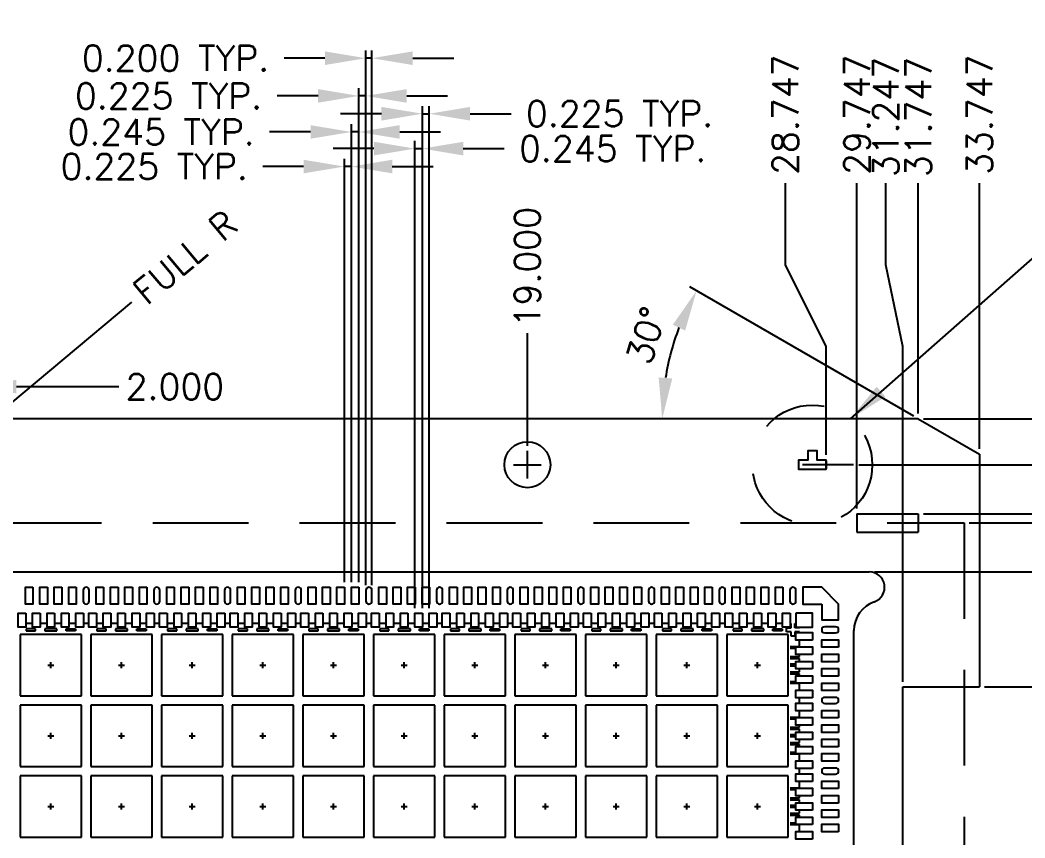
# Model space of a CAD drawing. Header units: millimetres. Extents: x 403.48 to 411.78, y 94.48 to 100.03.
# Drawn here: x 406.735 to 408.701, y 98.428 to 100.029 of the extents above; entities that cross this region are included whole.
import ezdxf

# ---------------------------------------------------------------- set-up
doc = ezdxf.new("R2010")
doc.units = ezdxf.units.MM
doc.header["$LTSCALE"] = 0.5
doc.header["$PDMODE"] = 98
for name, pattern in [('CENTER', [50.8, 31.75, -6.35, 6.35, -6.35]), ('HIDDEN', [0.375, 0.25, -0.125]), ('PHANTOM2', [31.75, 15.875, -3.175, 3.175, -3.175, 3.175, -3.175])]:
    doc.linetypes.add(name, pattern=pattern)
for name, color, linetype in [('1D', 4, 'Continuous'), ('BTM', 7, 'HIDDEN'), ('CEN', 2, 'CENTER'), ('DIM', 3, 'Continuous'), ('PKG', 1, 'PHANTOM2')]:
    doc.layers.add(name, color=color, linetype=linetype)
doc.styles.add('SIMPLEX', font='simplex.shx')
doc.dimstyles.new('Standard1', dxfattribs={"dimtxt": 0.08, "dimasz": 0.08, "dimexe": 0.015, "dimexo": 0.015, "dimgap": 0.027, "dimtad": 1, "dimdec": 3, "dimlfac": 33.333333, "dimrnd": 0.0005, "dimzin": 1, "dimtxsty": 'SIMPLEX', "dimcen": 0.1905, "dimclrd": 256, "dimclre": 256, "dimclrt": 256, "dimazin": 3, "dimtp": 0.03, "dimtm": 0.05, "dimtfac": 0.8, "dimtdec": 3, "dimtmove": 0, "dimatfit": 3, "dimfxl": 0.05, "dimtzin": 4, "dimlwd": -1, "dimlwe": -1})
doc.dimstyles.new('Standard2', dxfattribs={"dimtxt": 0.05, "dimasz": 0.08, "dimexe": 0.015, "dimexo": 0.01, "dimgap": 0.01, "dimtad": 1, "dimdec": 3, "dimlfac": 16.666667, "dimrnd": 0.0005, "dimzin": 1, "dimtxsty": 'SIMPLEX', "dimcen": 0.015, "dimclrd": 256, "dimclre": 256, "dimclrt": 256, "dimazin": 3, "dimtp": 0.03, "dimtm": 0.05, "dimtfac": 0.8, "dimtdec": 3, "dimtmove": 0, "dimatfit": 3, "dimfxl": 0.05, "dimtzin": 4, "dimlwd": -1, "dimlwe": -1})

# ---------------------------------------------------------------- blocks, each defined once
blk = doc.blocks.new('*D4')
at = {"layer": 'Defpoints', "color": 0, "ltscale": 0.1, "transparency": 16777216}
for p in [(408.612, 98.7241), (409.1126, 98.7241), (406.5872, 97.1071)]:
    blk.add_point(p, dxfattribs=at)
at = {"layer": 'DIM', "ltscale": 0.1, "transparency": 16777216}
blk.add_line((408.622, 98.7241), (409.1126, 98.7241), dxfattribs=at)
at = {"layer": 'DIM', "ltscale": 0.1, "transparency": 16777216, "insert": (409.2464, 98.7241), "char_height": 0.05, "attachment_point": 5, "style": 'SIMPLEX'}
blk.add_mtext('\\A1;26.950', dxfattribs=at)
blk = doc.blocks.new('*D19')
at = {"layer": 'Defpoints', "color": 0, "transparency": 16777216}
for p in [(408.582, 99.0451), (408.582, 95.2051), (409.9498, 95.2051)]:
    blk.add_point(p, dxfattribs=at)
at = {"layer": 'DIM', "transparency": 16777216}
for p, q in [((408.592, 99.0451), (409.9648, 99.0451)), ((409.9498, 98.9651), (409.9498, 97.6577)), ((409.9498, 95.2851), (409.9498, 96.5924)), ((408.592, 95.2051), (409.9648, 95.2051))]:
    blk.add_line(p, q, dxfattribs=at)
for points in [[(409.9365, 98.9651), (409.9631, 98.9651), (409.9498, 99.0451)], [(409.9365, 95.2851), (409.9631, 95.2851), (409.9498, 95.2051)]]:
    blk.add_solid(points, dxfattribs=at)
at = {"layer": 'DIM', "transparency": 16777216, "insert": (409.9498, 97.1251), "char_height": 0.05, "attachment_point": 5, "rotation": 90, "style": 'SIMPLEX'}
blk.add_mtext('\\A1;64.000%%P0.500(TAPE WIDTH)', dxfattribs=at)
blk = doc.blocks.new('*D20')
at = {"layer": 'Defpoints', "color": 0, "transparency": 16777216}
for p in [(408.3962, 98.9491), (408.3962, 95.2651), (409.7707, 95.2651)]:
    blk.add_point(p, dxfattribs=at)
at = {"layer": 'DIM', "transparency": 16777216}
for p, q in [((408.4062, 98.9491), (409.7857, 98.9491)), ((409.7707, 98.8691), (409.7707, 97.5254)), ((409.7707, 95.3451), (409.7707, 96.6887)), ((408.4062, 95.2651), (409.7857, 95.2651))]:
    blk.add_line(p, q, dxfattribs=at)
for points in [[(409.7574, 98.8691), (409.7841, 98.8691), (409.7707, 98.9491)], [(409.7574, 95.3451), (409.7841, 95.3451), (409.7707, 95.2651)]]:
    blk.add_solid(points, dxfattribs=at)
at = {"layer": 'DIM', "transparency": 16777216, "insert": (409.7707, 97.1071), "char_height": 0.05, "attachment_point": 5, "rotation": 90, "style": 'SIMPLEX'}
blk.add_mtext('\\A1;59.3X61.4(MOLD PKG)', dxfattribs=at)
blk = doc.blocks.new('*D23')
at = {"layer": 'Defpoints', "color": 0, "transparency": 16777216}
for p in [(408.492, 99.0631), (409.1124, 98.9957), (406.5872, 97.1071)]:
    blk.add_point(p, dxfattribs=at)
at = {"layer": 'DIM', "transparency": 16777216}
for p, q in [((408.502, 99.0631), (408.7924, 99.0631)), ((408.7924, 99.0631), (408.9524, 98.9957)), ((408.9524, 98.9957), (409.1124, 98.9957))]:
    blk.add_line(p, q, dxfattribs=at)
at = {"layer": 'DIM', "transparency": 16777216, "insert": (409.2462, 98.9957), "char_height": 0.05, "attachment_point": 5, "style": 'SIMPLEX'}
blk.add_mtext('\\A1;32.600', dxfattribs=at)
blk = doc.blocks.new('*D38')
at = {"layer": 'Defpoints', "color": 0, "ltscale": 0.1, "transparency": 16777216}
for p in [(408.4287, 99.7105), (408.462, 98.7241), (406.5872, 97.1071)]:
    blk.add_point(p, dxfattribs=at)
at = {"layer": 'DIM', "ltscale": 0.1, "transparency": 16777216}
for p, q in [((408.4287, 99.5505), (408.4287, 99.7105)), ((408.462, 99.3905), (408.4287, 99.5505)), ((408.462, 98.7341), (408.462, 99.3905))]:
    blk.add_line(p, q, dxfattribs=at)
at = {"layer": 'DIM', "ltscale": 0.1, "transparency": 16777216, "insert": (408.4287, 99.8396), "char_height": 0.05, "attachment_point": 5, "rotation": 90, "style": 'SIMPLEX'}
blk.add_mtext('\\A1;31.247', dxfattribs=at)
blk = doc.blocks.new('*D39')
at = {"layer": 'Defpoints', "color": 0, "ltscale": 0.1, "transparency": 16777216}
for p in [(408.372, 99.7105), (408.372, 99.0631), (406.5872, 97.1071)]:
    blk.add_point(p, dxfattribs=at)
at = {"layer": 'DIM', "ltscale": 0.1, "transparency": 16777216}
blk.add_line((408.372, 99.0731), (408.372, 99.7105), dxfattribs=at)
at = {"layer": 'DIM', "ltscale": 0.1, "transparency": 16777216, "insert": (408.372, 99.8443), "char_height": 0.05, "attachment_point": 5, "rotation": 90, "style": 'SIMPLEX'}
blk.add_mtext('\\A1;29.747', dxfattribs=at)
blk = doc.blocks.new('*D40')
at = {"layer": 'Defpoints', "color": 0, "transparency": 16777216}
for p in [(407.9986, 99.3361), (404.694, 99.2491), (408.492, 99.2491), (408.492, 99.2491), (408.612, 99.1798)]:
    blk.add_point(p, dxfattribs=at)
at = {"layer": 'DIM', "transparency": 16777216}
blk.add_line((408.4834, 99.2541), (408.0452, 99.5071), dxfattribs=at)
blk.add_arc((408.492, 99.2491), 0.501, 159.1524, 170.8412, dxfattribs=at)
for points in [[(408.0118, 99.4331), (408.0359, 99.4216), (408.0582, 99.4996)], [(408.0107, 99.3277), (407.9841, 99.3299), (407.991, 99.2491)]]:
    blk.add_solid(points, dxfattribs=at)
at = {"layer": 'DIM', "transparency": 16777216, "insert": (407.96, 99.4123), "char_height": 0.05, "attachment_point": 5, "rotation": 72.946, "style": 'SIMPLEX'}
blk.add_mtext('\\A1;30°', dxfattribs=at)
blk = doc.blocks.new('*D47')
at = {"layer": 'Defpoints', "color": 0, "ltscale": 0.1, "transparency": 16777216}
for p in [(406.6472, 99.3119), (406.5272, 99.1591), (406.6472, 99.1591)]:
    blk.add_point(p, dxfattribs=at)
at = {"layer": 'DIM', "color": 0, "ltscale": 0.1, "transparency": 16777216}
for p, q in [((406.5272, 99.1691), (406.5272, 99.3269)), ((406.6472, 99.1691), (406.6472, 99.3269)), ((406.4472, 99.3119), (406.3672, 99.3119)), ((406.5272, 99.3119), (406.6472, 99.3119)), ((406.7272, 99.3119), (406.9275, 99.3119))]:
    blk.add_line(p, q, dxfattribs=at)
for points in [[(406.4472, 99.3252), (406.4472, 99.2986), (406.5272, 99.3119)], [(406.7272, 99.3252), (406.7272, 99.2986), (406.6472, 99.3119)]]:
    blk.add_solid(points, dxfattribs=at)
at = {"layer": 'DIM', "color": 1, "ltscale": 0.1, "transparency": 16777216, "insert": (407.0375, 99.3119), "char_height": 0.05, "attachment_point": 5, "style": 'SIMPLEX'}
blk.add_mtext('\\A1;2.000', dxfattribs=at)
blk = doc.blocks.new('*D49')
at = {"layer": 'Defpoints', "color": 0, "ltscale": 0.1, "transparency": 16777216}
for p in [(406.6067, 99.1879), (406.5722, 99.1591)]:
    blk.add_point(p, dxfattribs=at)
at = {"layer": 'DIM', "color": 0, "ltscale": 0.1, "transparency": 16777216}
for p, q in [((406.9524, 99.4772), (406.6681, 99.2393)), ((406.5722, 99.1591), (406.6067, 99.1879))]:
    blk.add_line(p, q, dxfattribs=at)
blk.add_arc((406.5722, 99.1591), 0.045, 20.8232, 77.2676, dxfattribs=at)
blk.add_solid([(406.6595, 99.2495), (406.6766, 99.229), (406.6067, 99.1879)], dxfattribs=at)
at = {"layer": 'DIM', "color": 1, "ltscale": 0.1, "transparency": 16777216, "insert": (407.0578, 99.5654), "char_height": 0.05, "attachment_point": 5, "rotation": 39.9218, "style": 'SIMPLEX'}
blk.add_mtext('\\A1;FULL R', dxfattribs=at)
blk = doc.blocks.new('*D75')
at = {"layer": 'Defpoints', "color": 0, "ltscale": 0.1, "transparency": 16777216}
for p in [(408.232, 99.7105), (408.312, 99.1681), (406.5872, 97.1071)]:
    blk.add_point(p, dxfattribs=at)
at = {"layer": 'DIM', "ltscale": 0.1, "transparency": 16777216}
for p, q in [((408.232, 99.5505), (408.232, 99.7105)), ((408.312, 99.3905), (408.232, 99.5505)), ((408.312, 99.1781), (408.312, 99.3905))]:
    blk.add_line(p, q, dxfattribs=at)
at = {"layer": 'DIM', "ltscale": 0.1, "transparency": 16777216, "insert": (408.232, 99.8443), "char_height": 0.05, "attachment_point": 5, "rotation": 90, "style": 'SIMPLEX'}
blk.add_mtext('\\A1;28.747', dxfattribs=at)
blk = doc.blocks.new('*D76')
at = {"layer": 'Defpoints', "color": 0, "ltscale": 0.1, "transparency": 16777216}
for p in [(408.492, 99.7105), (408.492, 99.2491), (406.5872, 97.1071)]:
    blk.add_point(p, dxfattribs=at)
at = {"layer": 'DIM', "ltscale": 0.1, "transparency": 16777216}
blk.add_line((408.492, 99.2591), (408.492, 99.7105), dxfattribs=at)
at = {"layer": 'DIM', "ltscale": 0.1, "transparency": 16777216, "insert": (408.492, 99.8396), "char_height": 0.05, "attachment_point": 5, "rotation": 90, "style": 'SIMPLEX'}
blk.add_mtext('\\A1;31.747', dxfattribs=at)
blk = doc.blocks.new('*D77')
at = {"layer": 'Defpoints', "color": 0, "ltscale": 0.1, "transparency": 16777216}
for p in [(408.612, 99.7105), (408.612, 99.1798), (406.5872, 97.1071)]:
    blk.add_point(p, dxfattribs=at)
at = {"layer": 'DIM', "ltscale": 0.1, "transparency": 16777216}
for p, q in [((408.612, 99.5505), (408.612, 99.7105)), ((408.612, 99.3905), (408.612, 99.5505)), ((408.612, 99.1898), (408.612, 99.3905))]:
    blk.add_line(p, q, dxfattribs=at)
at = {"layer": 'DIM', "ltscale": 0.1, "transparency": 16777216, "insert": (408.612, 99.8443), "char_height": 0.05, "attachment_point": 5, "rotation": 90, "style": 'SIMPLEX'}
blk.add_mtext('\\A1;33.747', dxfattribs=at)
blk = doc.blocks.new('*D78')
at = {"layer": 'Defpoints', "color": 0, "ltscale": 0.1, "transparency": 16777216}
for p in [(409.1126, 99.3091), (408.492, 99.2491), (406.5872, 97.1071)]:
    blk.add_point(p, dxfattribs=at)
at = {"layer": 'DIM', "ltscale": 0.1, "transparency": 16777216}
for p, q in [((408.7926, 99.2491), (408.9526, 99.3091)), ((408.9526, 99.3091), (409.1126, 99.3091)), ((408.502, 99.2491), (408.7926, 99.2491))]:
    blk.add_line(p, q, dxfattribs=at)
at = {"layer": 'DIM', "ltscale": 0.1, "transparency": 16777216, "insert": (409.2464, 99.3091), "char_height": 0.05, "attachment_point": 5, "style": 'SIMPLEX'}
blk.add_mtext('\\A1;35.700', dxfattribs=at)
blk = doc.blocks.new('*D79')
at = {"layer": 'Defpoints', "color": 0, "ltscale": 0.1, "transparency": 16777216}
for p in [(409.1126, 99.2417), (408.3655, 99.1591), (406.5872, 97.1071)]:
    blk.add_point(p, dxfattribs=at)
at = {"layer": 'DIM', "ltscale": 0.1, "transparency": 16777216}
for p, q in [((408.7926, 99.1591), (408.9526, 99.2417)), ((408.9526, 99.2417), (409.1126, 99.2417)), ((408.3755, 99.1591), (408.7926, 99.1591))]:
    blk.add_line(p, q, dxfattribs=at)
at = {"layer": 'DIM', "ltscale": 0.1, "transparency": 16777216, "insert": (409.2464, 99.2417), "char_height": 0.05, "attachment_point": 5, "style": 'SIMPLEX'}
blk.add_mtext('\\A1;34.200', dxfattribs=at)
blk = doc.blocks.new('*D82')
at = {"layer": 'Defpoints', "color": 0, "ltscale": 0.1, "transparency": 16777216}
for p in [(407.7272, 99.4168), (407.7272, 99.186), (406.5872, 97.1071)]:
    blk.add_point(p, dxfattribs=at)
at = {"layer": 'DIM', "ltscale": 0.1, "transparency": 16777216}
blk.add_line((407.7272, 99.196), (407.7272, 99.4168), dxfattribs=at)
at = {"layer": 'DIM', "ltscale": 0.1, "transparency": 16777216, "insert": (407.7272, 99.5458), "char_height": 0.05, "attachment_point": 5, "rotation": 90, "style": 'SIMPLEX'}
blk.add_mtext('\\A1;19.000', dxfattribs=at)
blk = doc.blocks.new('*D91')
at = {"layer": 'Defpoints', "color": 0, "ltscale": 0.1, "transparency": 16777216}
for p in [(407.3828, 99.8104), (407.3828, 98.9192), (407.3975, 98.9192)]:
    blk.add_point(p, dxfattribs=at)
at = {"layer": 'DIM', "ltscale": 0.1, "transparency": 16777216}
for p, q in [((407.3828, 98.9292), (407.3828, 99.8254)), ((407.3975, 98.9292), (407.3975, 99.8254)), ((407.3028, 99.8104), (407.2228, 99.8104)), ((407.3975, 99.8104), (407.3828, 99.8104)), ((407.4775, 99.8104), (407.5575, 99.8104))]:
    blk.add_line(p, q, dxfattribs=at)
for points in [[(407.3028, 99.8237), (407.3028, 99.7971), (407.3828, 99.8104)], [(407.4775, 99.8237), (407.4775, 99.7971), (407.3975, 99.8104)]]:
    blk.add_solid(points, dxfattribs=at)
at = {"layer": 'DIM', "ltscale": 0.1, "transparency": 16777216, "insert": (407.0104, 99.8104), "char_height": 0.05, "attachment_point": 5, "style": 'SIMPLEX'}
blk.add_mtext('\\A1;0.245 TYP.', dxfattribs=at)
blk = doc.blocks.new('*D92')
at = {"layer": 'Defpoints', "color": 0, "ltscale": 0.1, "transparency": 16777216}
for p in [(407.3693, 99.7427), (407.3693, 98.9192), (407.3828, 98.9192)]:
    blk.add_point(p, dxfattribs=at)
at = {"layer": 'DIM', "ltscale": 0.1, "transparency": 16777216}
for p, q in [((407.3693, 98.9292), (407.3693, 99.7577)), ((407.3828, 98.9292), (407.3828, 99.7577)), ((407.2893, 99.7427), (407.2093, 99.7427)), ((407.3828, 99.7427), (407.3693, 99.7427)), ((407.4628, 99.7427), (407.5428, 99.7427))]:
    blk.add_line(p, q, dxfattribs=at)
for points in [[(407.2893, 99.756), (407.2893, 99.7294), (407.3693, 99.7427)], [(407.4628, 99.756), (407.4628, 99.7294), (407.3828, 99.7427)]]:
    blk.add_solid(points, dxfattribs=at)
at = {"layer": 'DIM', "ltscale": 0.1, "transparency": 16777216, "insert": (406.9969, 99.7427), "char_height": 0.05, "attachment_point": 5, "style": 'SIMPLEX'}
blk.add_mtext('\\A1;0.225 TYP.', dxfattribs=at)
blk = doc.blocks.new('*D119')
at = {"layer": 'Defpoints', "color": 0, "ltscale": 0.1, "transparency": 16777216}
for p in [(407.3975, 99.881), (407.3975, 98.9192), (407.411, 98.9132)]:
    blk.add_point(p, dxfattribs=at)
at = {"layer": 'DIM', "ltscale": 0.1, "transparency": 16777216}
for p, q in [((407.3975, 98.9292), (407.3975, 99.896)), ((407.411, 98.9232), (407.411, 99.896)), ((407.3175, 99.881), (407.2375, 99.881)), ((407.411, 99.881), (407.3975, 99.881)), ((407.491, 99.881), (407.571, 99.881))]:
    blk.add_line(p, q, dxfattribs=at)
for points in [[(407.3175, 99.8943), (407.3175, 99.8676), (407.3975, 99.881)], [(407.491, 99.8943), (407.491, 99.8676), (407.411, 99.881)]]:
    blk.add_solid(points, dxfattribs=at)
at = {"layer": 'DIM', "ltscale": 0.1, "transparency": 16777216, "insert": (407.0251, 99.881), "char_height": 0.05, "attachment_point": 5, "style": 'SIMPLEX'}
blk.add_mtext('\\A1;0.225 TYP.', dxfattribs=at)
blk = doc.blocks.new('*D120')
at = {"layer": 'Defpoints', "color": 0, "ltscale": 0.1, "transparency": 16777216}
for p in [(407.411, 99.9548), (407.411, 98.9132), (407.423, 98.9132)]:
    blk.add_point(p, dxfattribs=at)
at = {"layer": 'DIM', "ltscale": 0.1, "transparency": 16777216}
for p, q in [((407.411, 98.9232), (407.411, 99.9698)), ((407.423, 98.9232), (407.423, 99.9698)), ((407.331, 99.9548), (407.251, 99.9548)), ((407.423, 99.9548), (407.411, 99.9548)), ((407.503, 99.9548), (407.583, 99.9548))]:
    blk.add_line(p, q, dxfattribs=at)
for points in [[(407.331, 99.9682), (407.331, 99.9415), (407.411, 99.9548)], [(407.503, 99.9682), (407.503, 99.9415), (407.423, 99.9548)]]:
    blk.add_solid(points, dxfattribs=at)
at = {"layer": 'DIM', "ltscale": 0.1, "transparency": 16777216, "insert": (407.0386, 99.9548), "char_height": 0.05, "attachment_point": 5, "style": 'SIMPLEX'}
blk.add_mtext('\\A1;0.200 TYP.', dxfattribs=at)
blk = doc.blocks.new('*D121')
at = {"layer": 'Defpoints', "color": 0, "ltscale": 0.1, "transparency": 16777216}
for p in [(407.5217, 99.7778), (407.507, 98.8682), (407.5217, 98.8682)]:
    blk.add_point(p, dxfattribs=at)
at = {"layer": 'DIM', "ltscale": 0.1, "transparency": 16777216}
for p, q in [((407.507, 98.8782), (407.507, 99.7928)), ((407.5217, 98.8782), (407.5217, 99.7928)), ((407.427, 99.7778), (407.347, 99.7778)), ((407.507, 99.7778), (407.5217, 99.7778)), ((407.6017, 99.7778), (407.6817, 99.7778))]:
    blk.add_line(p, q, dxfattribs=at)
for points in [[(407.427, 99.7912), (407.427, 99.7645), (407.507, 99.7778)], [(407.6017, 99.7912), (407.6017, 99.7645), (407.5217, 99.7778)]]:
    blk.add_solid(points, dxfattribs=at)
at = {"layer": 'DIM', "ltscale": 0.1, "transparency": 16777216, "insert": (407.8941, 99.7778), "char_height": 0.05, "attachment_point": 5, "style": 'SIMPLEX'}
blk.add_mtext('\\A1;0.245 TYP.', dxfattribs=at)
blk = doc.blocks.new('*D122')
at = {"layer": 'Defpoints', "color": 0, "ltscale": 0.1, "transparency": 16777216}
for p in [(407.5352, 99.8461), (407.5217, 98.8682), (407.5352, 98.8682)]:
    blk.add_point(p, dxfattribs=at)
at = {"layer": 'DIM', "ltscale": 0.1, "transparency": 16777216}
for p, q in [((407.4417, 99.8461), (407.3617, 99.8461)), ((407.5217, 98.8782), (407.5217, 99.8611)), ((407.5217, 99.8461), (407.5352, 99.8461)), ((407.5352, 98.8782), (407.5352, 99.8611)), ((407.6152, 99.8461), (407.6952, 99.8461))]:
    blk.add_line(p, q, dxfattribs=at)
for points in [[(407.4417, 99.8594), (407.4417, 99.8327), (407.5217, 99.8461)], [(407.6152, 99.8594), (407.6152, 99.8327), (407.5352, 99.8461)]]:
    blk.add_solid(points, dxfattribs=at)
at = {"layer": 'DIM', "ltscale": 0.1, "transparency": 16777216, "insert": (407.9076, 99.8461), "char_height": 0.05, "attachment_point": 5, "style": 'SIMPLEX'}
blk.add_mtext('\\A1;0.225 TYP.', dxfattribs=at)
blk = doc.blocks.new('*U130')
at = {"layer": 'CEN', "ltscale": 0.5}
for p, q in [((-0.006, 0), (0.006, 0)), ((0, -0.006), (0, 0.006))]:
    blk.add_line(p, q, dxfattribs=at)
at = {"layer": 'PKG', "ltscale": 0.05}
blk.add_lwpolyline([(-0.06, -0.06), (0.06, -0.06), (0.06, 0.06), (-0.06, 0.06)], close=True, dxfattribs=at)
blk = doc.blocks.new('*U131')
at = {"layer": 'DIM', "color": 0, "linetype": 'ByBlock', "lineweight": -2, "transparency": 16777216}
for p in [(1.7979, 3.3192), (1.9362, 3.3192), (2.0745, 3.3192), (2.2128, 3.3192), (2.3511, 3.3192), (2.4894, 3.3192), (2.6277, 3.3192), (2.766, 3.3192), (2.9043, 3.3192), (3.0426, 3.3192), (3.1809, 3.3192), (1.7979, 3.1809), (1.9362, 3.1809), (2.0745, 3.1809), (2.2128, 3.1809), (2.3511, 3.1809), (2.4894, 3.1809), (2.6277, 3.1809), (2.766, 3.1809), (2.9043, 3.1809), (3.0426, 3.1809), (3.1809, 3.1809), (1.7979, 3.0426), (1.9362, 3.0426), (2.0745, 3.0426), (2.2128, 3.0426), (2.3511, 3.0426), (2.4894, 3.0426), (2.6277, 3.0426), (2.766, 3.0426), (2.9043, 3.0426), (3.0426, 3.0426), (3.1809, 3.0426)]:
    blk.add_blockref('*U130', p, dxfattribs=at)

msp = doc.modelspace()

# ---------------------------------------------------------------- linework, layer by layer
for p, q in [((408.492031, 99.249054), (404.693983, 99.249054)), ((408.492031, 99.249054), (408.612031, 99.179754)), ((408.612031, 99.179754), (408.612031, 98.724054)), ((408.372031, 99.063054), (408.492031, 99.063054)), ((408.372031, 99.063054), (408.372031, 99.027054)), ((408.492031, 99.063054), (408.492031, 99.027054)), ((408.372031, 99.027054), (408.492031, 99.027054))]:
    msp.add_line(p, q)
at = {"color": 1, "linetype": 'CENTER', "ltscale": 0.001}
msp.add_line((408.36548, 99.159054), (408.222971, 99.159054), dxfattribs=at)
at = {"ltscale": 0.1}
msp.add_line((408.312031, 99.166922), (408.312031, 99.151187), dxfattribs=at)
at = {"color": 2, "linetype": 'HIDDEN', "ltscale": 1.5}
msp.add_line((408.582031, 99.045054), (408.582031, 95.205054), dxfattribs=at)
at = {"color": 0}
for p, q in [((408.462031, 98.244054), (408.462031, 98.724054)), ((408.462031, 98.724054), (408.612031, 98.724054))]:
    msp.add_line(p, q, dxfattribs=at)
at = {"ltscale": 0.05}
msp.add_lwpolyline([(408.294031, 99.150054), (408.312031, 99.150054), (408.312031, 99.168054), (408.294031, 99.168054), (408.294031, 99.186054), (408.276031, 99.186054), (408.276031, 99.168054), (408.258031, 99.168054), (408.258031, 99.150054), (408.294031, 99.150054)], dxfattribs=at)
at = {"ltscale": 0.03}
for points in [[(406.759711, 98.919204), (406.759711, 98.886204), (406.745011, 98.886204), (406.745011, 98.919204)], [(406.787911, 98.919204), (406.787911, 98.886204), (406.773211, 98.886204), (406.773211, 98.919204)], [(406.816111, 98.919204), (406.816111, 98.886204), (406.801411, 98.886204), (406.801411, 98.919204)], [(406.844311, 98.919204), (406.844311, 98.886204), (406.829611, 98.886204), (406.829611, 98.919204)], [(406.898011, 98.919204), (406.898011, 98.886204), (406.883311, 98.886204), (406.883311, 98.919204)], [(406.926211, 98.919204), (406.926211, 98.886204), (406.911511, 98.886204), (406.911511, 98.919204)], [(406.954411, 98.919204), (406.954411, 98.886204), (406.939711, 98.886204), (406.939711, 98.919204)], [(406.982611, 98.919204), (406.982611, 98.886204), (406.967911, 98.886204), (406.967911, 98.919204)], [(407.036311, 98.919204), (407.036311, 98.886204), (407.021611, 98.886204), (407.021611, 98.919204)], [(407.064511, 98.919204), (407.064511, 98.886204), (407.049811, 98.886204), (407.049811, 98.919204)], [(407.092711, 98.919204), (407.092711, 98.886204), (407.078011, 98.886204), (407.078011, 98.919204)], [(407.120911, 98.919204), (407.120911, 98.886204), (407.106211, 98.886204), (407.106211, 98.919204)], [(407.174611, 98.919204), (407.174611, 98.886204), (407.159911, 98.886204), (407.159911, 98.919204)], [(407.202811, 98.919204), (407.202811, 98.886204), (407.188111, 98.886204), (407.188111, 98.919204)], [(407.231011, 98.919204), (407.231011, 98.886204), (407.216311, 98.886204), (407.216311, 98.919204)], [(407.259211, 98.919204), (407.259211, 98.886204), (407.244511, 98.886204), (407.244511, 98.919204)], [(407.312911, 98.919204), (407.312911, 98.886204), (407.298211, 98.886204), (407.298211, 98.919204)], [(407.341111, 98.919204), (407.341111, 98.886204), (407.326411, 98.886204), (407.326411, 98.919204)], [(407.369311, 98.919204), (407.369311, 98.886204), (407.354611, 98.886204), (407.354611, 98.919204)], [(407.397511, 98.919204), (407.397511, 98.886204), (407.382811, 98.886204), (407.382811, 98.919204)], [(407.451211, 98.919204), (407.451211, 98.886204), (407.436511, 98.886204), (407.436511, 98.919204)], [(407.479411, 98.919204), (407.479411, 98.886204), (407.464711, 98.886204), (407.464711, 98.919204)], [(407.507611, 98.919204), (407.507611, 98.886204), (407.492911, 98.886204), (407.492911, 98.919204)], [(407.535811, 98.919204), (407.535811, 98.886204), (407.521111, 98.886204), (407.521111, 98.919204)], [(407.589511, 98.919204), (407.589511, 98.886204), (407.574811, 98.886204), (407.574811, 98.919204)], [(407.617711, 98.919204), (407.617711, 98.886204), (407.603011, 98.886204), (407.603011, 98.919204)], [(407.645911, 98.919204), (407.645911, 98.886204), (407.631211, 98.886204), (407.631211, 98.919204)], [(407.674111, 98.919204), (407.674111, 98.886204), (407.659411, 98.886204), (407.659411, 98.919204)], [(407.727811, 98.919204), (407.727811, 98.886204), (407.713111, 98.886204), (407.713111, 98.919204)], [(407.756011, 98.919204), (407.756011, 98.886204), (407.741311, 98.886204), (407.741311, 98.919204)], [(407.784211, 98.919204), (407.784211, 98.886204), (407.769511, 98.886204), (407.769511, 98.919204)], [(407.812411, 98.919204), (407.812411, 98.886204), (407.797711, 98.886204), (407.797711, 98.919204)], [(407.866111, 98.919204), (407.866111, 98.886204), (407.851411, 98.886204), (407.851411, 98.919204)], [(407.894311, 98.919204), (407.894311, 98.886204), (407.879611, 98.886204), (407.879611, 98.919204)], [(407.922511, 98.919204), (407.922511, 98.886204), (407.907811, 98.886204), (407.907811, 98.919204)], [(407.950711, 98.919204), (407.950711, 98.886204), (407.936011, 98.886204), (407.936011, 98.919204)], [(408.004411, 98.919204), (408.004411, 98.886204), (407.989711, 98.886204), (407.989711, 98.919204)], [(408.032611, 98.919204), (408.032611, 98.886204), (408.017911, 98.886204), (408.017911, 98.919204)], [(408.060811, 98.919204), (408.060811, 98.886204), (408.046111, 98.886204), (408.046111, 98.919204)], [(408.089011, 98.919204), (408.089011, 98.886204), (408.074311, 98.886204), (408.074311, 98.919204)], [(408.142711, 98.919204), (408.142711, 98.886204), (408.128011, 98.886204), (408.128011, 98.919204)], [(408.170911, 98.919204), (408.170911, 98.886204), (408.156211, 98.886204), (408.156211, 98.919204)], [(408.199111, 98.919204), (408.199111, 98.886204), (408.184411, 98.886204), (408.184411, 98.919204)], [(408.227311, 98.919204), (408.227311, 98.886204), (408.212611, 98.886204), (408.212611, 98.919204)], [(406.745611, 98.868204), (406.745611, 98.841204), (406.730911, 98.841204), (406.730911, 98.868204)], [(406.773811, 98.868204), (406.773811, 98.841204), (406.759111, 98.841204), (406.759111, 98.868204)], [(406.802011, 98.868204), (406.802011, 98.841204), (406.787311, 98.841204), (406.787311, 98.868204)], [(406.830211, 98.868204), (406.830211, 98.841204), (406.815511, 98.841204), (406.815511, 98.868204)], [(406.858411, 98.868204), (406.858411, 98.841204), (406.843711, 98.841204), (406.843711, 98.868204)], [(406.883911, 98.868204), (406.883911, 98.841204), (406.869211, 98.841204), (406.869211, 98.868204)], [(406.912111, 98.868204), (406.912111, 98.841204), (406.897411, 98.841204), (406.897411, 98.868204)], [(406.940311, 98.868204), (406.940311, 98.841204), (406.925611, 98.841204), (406.925611, 98.868204)], [(406.968511, 98.868204), (406.968511, 98.841204), (406.953811, 98.841204), (406.953811, 98.868204)], [(406.996711, 98.868204), (406.996711, 98.841204), (406.982011, 98.841204), (406.982011, 98.868204)], [(407.022211, 98.868204), (407.022211, 98.841204), (407.007511, 98.841204), (407.007511, 98.868204)], [(407.050411, 98.868204), (407.050411, 98.841204), (407.035711, 98.841204), (407.035711, 98.868204)], [(407.078611, 98.868204), (407.078611, 98.841204), (407.063911, 98.841204), (407.063911, 98.868204)], [(407.106811, 98.868204), (407.106811, 98.841204), (407.092111, 98.841204), (407.092111, 98.868204)], [(407.135011, 98.868204), (407.135011, 98.841204), (407.120311, 98.841204), (407.120311, 98.868204)], [(407.160511, 98.868204), (407.160511, 98.841204), (407.145811, 98.841204), (407.145811, 98.868204)], [(407.188711, 98.868204), (407.188711, 98.841204), (407.174011, 98.841204), (407.174011, 98.868204)], [(407.216911, 98.868204), (407.216911, 98.841204), (407.202211, 98.841204), (407.202211, 98.868204)], [(407.245111, 98.868204), (407.245111, 98.841204), (407.230411, 98.841204), (407.230411, 98.868204)], [(407.273311, 98.868204), (407.273311, 98.841204), (407.258611, 98.841204), (407.258611, 98.868204)], [(407.298811, 98.868204), (407.298811, 98.841204), (407.284111, 98.841204), (407.284111, 98.868204)], [(407.327011, 98.868204), (407.327011, 98.841204), (407.312311, 98.841204), (407.312311, 98.868204)], [(407.355211, 98.868204), (407.355211, 98.841204), (407.340511, 98.841204), (407.340511, 98.868204)], [(407.383411, 98.868204), (407.383411, 98.841204), (407.368711, 98.841204), (407.368711, 98.868204)], [(407.411611, 98.868204), (407.411611, 98.841204), (407.396911, 98.841204), (407.396911, 98.868204)], [(407.437111, 98.868204), (407.437111, 98.841204), (407.422411, 98.841204), (407.422411, 98.868204)], [(407.465311, 98.868204), (407.465311, 98.841204), (407.450611, 98.841204), (407.450611, 98.868204)], [(407.493511, 98.868204), (407.493511, 98.841204), (407.478811, 98.841204), (407.478811, 98.868204)], [(407.521711, 98.868204), (407.521711, 98.841204), (407.507011, 98.841204), (407.507011, 98.868204)], [(407.549911, 98.868204), (407.549911, 98.841204), (407.535211, 98.841204), (407.535211, 98.868204)], [(407.575411, 98.868204), (407.575411, 98.841204), (407.560711, 98.841204), (407.560711, 98.868204)], [(407.603611, 98.868204), (407.603611, 98.841204), (407.588911, 98.841204), (407.588911, 98.868204)], [(407.631811, 98.868204), (407.631811, 98.841204), (407.617111, 98.841204), (407.617111, 98.868204)], [(407.660011, 98.868204), (407.660011, 98.841204), (407.645311, 98.841204), (407.645311, 98.868204)], [(407.688211, 98.868204), (407.688211, 98.841204), (407.673511, 98.841204), (407.673511, 98.868204)], [(407.713711, 98.868204), (407.713711, 98.841204), (407.699011, 98.841204), (407.699011, 98.868204)], [(407.741911, 98.868204), (407.741911, 98.841204), (407.727211, 98.841204), (407.727211, 98.868204)], [(407.770111, 98.868204), (407.770111, 98.841204), (407.755411, 98.841204), (407.755411, 98.868204)], [(407.798311, 98.868204), (407.798311, 98.841204), (407.783611, 98.841204), (407.783611, 98.868204)], [(407.826511, 98.868204), (407.826511, 98.841204), (407.811811, 98.841204), (407.811811, 98.868204)], [(407.852011, 98.868204), (407.852011, 98.841204), (407.837311, 98.841204), (407.837311, 98.868204)], [(407.880211, 98.868204), (407.880211, 98.841204), (407.865511, 98.841204), (407.865511, 98.868204)], [(407.908411, 98.868204), (407.908411, 98.841204), (407.893711, 98.841204), (407.893711, 98.868204)], [(407.936611, 98.868204), (407.936611, 98.841204), (407.921911, 98.841204), (407.921911, 98.868204)], [(407.964811, 98.868204), (407.964811, 98.841204), (407.950111, 98.841204), (407.950111, 98.868204)], [(407.990311, 98.868204), (407.990311, 98.841204), (407.975611, 98.841204), (407.975611, 98.868204)], [(408.018511, 98.868204), (408.018511, 98.841204), (408.003811, 98.841204), (408.003811, 98.868204)], [(408.046711, 98.868204), (408.046711, 98.841204), (408.032011, 98.841204), (408.032011, 98.868204)], [(408.074911, 98.868204), (408.074911, 98.841204), (408.060211, 98.841204), (408.060211, 98.868204)], [(408.103111, 98.868204), (408.103111, 98.841204), (408.088411, 98.841204), (408.088411, 98.868204)], [(408.128611, 98.868204), (408.128611, 98.841204), (408.113911, 98.841204), (408.113911, 98.868204)], [(408.156811, 98.868204), (408.156811, 98.841204), (408.142111, 98.841204), (408.142111, 98.868204)], [(408.185011, 98.868204), (408.185011, 98.841204), (408.170311, 98.841204), (408.170311, 98.868204)], [(408.213211, 98.868204), (408.213211, 98.841204), (408.198511, 98.841204), (408.198511, 98.868204)], [(408.241411, 98.868204), (408.241411, 98.841204), (408.226711, 98.841204), (408.226711, 98.868204)], [(408.252211, 98.868204), (408.252211, 98.841204), (408.285211, 98.841204), (408.285211, 98.868204)], [(408.285211, 98.815704), (408.252211, 98.815704), (408.252211, 98.830404), (408.285211, 98.830404)], [(408.285211, 98.787504), (408.252211, 98.787504), (408.252211, 98.802204), (408.285211, 98.802204)], [(408.336211, 98.801604), (408.303211, 98.801604), (408.303211, 98.816304), (408.336211, 98.816304)], [(408.336211, 98.773404), (408.303211, 98.773404), (408.303211, 98.788104), (408.336211, 98.788104)], [(408.285211, 98.759304), (408.252211, 98.759304), (408.252211, 98.774004), (408.285211, 98.774004)], [(408.285211, 98.731104), (408.252211, 98.731104), (408.252211, 98.745804), (408.285211, 98.745804)], [(408.336211, 98.745204), (408.303211, 98.745204), (408.303211, 98.759904), (408.336211, 98.759904)], [(408.336211, 98.717004), (408.303211, 98.717004), (408.303211, 98.731704), (408.336211, 98.731704)], [(408.285211, 98.702904), (408.252211, 98.702904), (408.252211, 98.717604), (408.285211, 98.717604)], [(408.285211, 98.677404), (408.252211, 98.677404), (408.252211, 98.692104), (408.285211, 98.692104)], [(408.336211, 98.663304), (408.303211, 98.663304), (408.303211, 98.678004), (408.336211, 98.678004)], [(408.285211, 98.649204), (408.252211, 98.649204), (408.252211, 98.663904), (408.285211, 98.663904)], [(408.336211, 98.635104), (408.303211, 98.635104), (408.303211, 98.649804), (408.336211, 98.649804)], [(408.285211, 98.621004), (408.252211, 98.621004), (408.252211, 98.635704), (408.285211, 98.635704)], [(408.285211, 98.592804), (408.252211, 98.592804), (408.252211, 98.607504), (408.285211, 98.607504)], [(408.336211, 98.606904), (408.303211, 98.606904), (408.303211, 98.621604), (408.336211, 98.621604)], [(408.336211, 98.578704), (408.303211, 98.578704), (408.303211, 98.593404), (408.336211, 98.593404)], [(408.285211, 98.564604), (408.252211, 98.564604), (408.252211, 98.579304), (408.285211, 98.579304)], [(408.285211, 98.539104), (408.252211, 98.539104), (408.252211, 98.553804), (408.285211, 98.553804)], [(408.336211, 98.525004), (408.303211, 98.525004), (408.303211, 98.539704), (408.336211, 98.539704)], [(408.285211, 98.510904), (408.252211, 98.510904), (408.252211, 98.525604), (408.285211, 98.525604)], [(408.336211, 98.496804), (408.303211, 98.496804), (408.303211, 98.511504), (408.336211, 98.511504)], [(408.285211, 98.482704), (408.252211, 98.482704), (408.252211, 98.497404), (408.285211, 98.497404)], [(408.285211, 98.454504), (408.252211, 98.454504), (408.252211, 98.469204), (408.285211, 98.469204)], [(408.336211, 98.468604), (408.303211, 98.468604), (408.303211, 98.483304), (408.336211, 98.483304)], [(408.336211, 98.440404), (408.303211, 98.440404), (408.303211, 98.455104), (408.336211, 98.455104)], [(408.285211, 98.426304), (408.252211, 98.426304), (408.252211, 98.441004), (408.285211, 98.441004)]]:
    msp.add_lwpolyline(points, close=True, dxfattribs=at)
for points in [[(406.857811, 98.913204), (406.857811, 98.892204, 0.41421356), (406.863811, 98.886204), (406.863811, 98.886204, 0.41421356), (406.869811, 98.892204), (406.869811, 98.913204, 0.41421356), (406.863811, 98.919204), (406.863811, 98.919204, 0.41421356)], [(406.996111, 98.913204), (406.996111, 98.892204, 0.41421356), (407.002111, 98.886204), (407.002111, 98.886204, 0.41421356), (407.008111, 98.892204), (407.008111, 98.913204, 0.41421356), (407.002111, 98.919204), (407.002111, 98.919204, 0.41421356)], [(407.134411, 98.913204), (407.134411, 98.892204, 0.41421356), (407.140411, 98.886204), (407.140411, 98.886204, 0.41421356), (407.146411, 98.892204), (407.146411, 98.913204, 0.41421356), (407.140411, 98.919204), (407.140411, 98.919204, 0.41421356)], [(407.272711, 98.913204), (407.272711, 98.892204, 0.41421356), (407.278711, 98.886204), (407.278711, 98.886204, 0.41421356), (407.284711, 98.892204), (407.284711, 98.913204, 0.41421356), (407.278711, 98.919204), (407.278711, 98.919204, 0.41421356)], [(407.411011, 98.913204), (407.411011, 98.892204, 0.41421356), (407.417011, 98.886204), (407.417011, 98.886204, 0.41421356), (407.423011, 98.892204), (407.423011, 98.913204, 0.41421356), (407.417011, 98.919204), (407.417011, 98.919204, 0.41421356)], [(407.549311, 98.913204), (407.549311, 98.892204, 0.41421356), (407.555311, 98.886204), (407.555311, 98.886204, 0.41421356), (407.561311, 98.892204), (407.561311, 98.913204, 0.41421356), (407.555311, 98.919204), (407.555311, 98.919204, 0.41421356)], [(407.687611, 98.913204), (407.687611, 98.892204, 0.41421356), (407.693611, 98.886204), (407.693611, 98.886204, 0.41421356), (407.699611, 98.892204), (407.699611, 98.913204, 0.41421356), (407.693611, 98.919204), (407.693611, 98.919204, 0.41421356)], [(407.825911, 98.913204), (407.825911, 98.892204, 0.41421356), (407.831911, 98.886204), (407.831911, 98.886204, 0.41421356), (407.837911, 98.892204), (407.837911, 98.913204, 0.41421356), (407.831911, 98.919204), (407.831911, 98.919204, 0.41421356)], [(407.964211, 98.913204), (407.964211, 98.892204, 0.41421356), (407.970211, 98.886204), (407.970211, 98.886204, 0.41421356), (407.976211, 98.892204), (407.976211, 98.913204, 0.41421356), (407.970211, 98.919204), (407.970211, 98.919204, 0.41421356)], [(408.102511, 98.913204), (408.102511, 98.892204, 0.41421356), (408.108511, 98.886204), (408.108511, 98.886204, 0.41421356), (408.114511, 98.892204), (408.114511, 98.913204, 0.41421356), (408.108511, 98.919204), (408.108511, 98.919204, 0.41421356)], [(408.240811, 98.913204), (408.240811, 98.892204, 0.41421356), (408.246811, 98.886204), (408.246811, 98.886204, 0.41421356), (408.252811, 98.892204), (408.252811, 98.913204, 0.41421356), (408.246811, 98.919204), (408.246811, 98.919204, 0.41421356)], [(408.330211, 98.841804), (408.309211, 98.841804, 0.41421356), (408.303211, 98.835804), (408.303211, 98.835804, 0.41421356), (408.309211, 98.829804), (408.330211, 98.829804, 0.41421356), (408.336211, 98.835804), (408.336211, 98.835804, 0.41421356)], [(408.330211, 98.703504), (408.309211, 98.703504, 0.41421356), (408.303211, 98.697504), (408.303211, 98.697504, 0.41421356), (408.309211, 98.691504), (408.330211, 98.691504, 0.41421356), (408.336211, 98.697504), (408.336211, 98.697504, 0.41421356)], [(408.330211, 98.565204), (408.309211, 98.565204, 0.41421356), (408.303211, 98.559204), (408.303211, 98.559204, 0.41421356), (408.309211, 98.553204), (408.330211, 98.553204, 0.41421356), (408.336211, 98.559204), (408.336211, 98.559204, 0.41421356)]]:
    msp.add_lwpolyline(points, format="xyb", close=True, dxfattribs=at)
msp.add_lwpolyline([(408.303211, 98.886204), (408.303211, 98.855304), (408.336211, 98.855304), (408.336211, 98.886204), (408.303211, 98.919204), (408.266311, 98.919204), (408.266311, 98.886204), (408.303211, 98.886204)], dxfattribs=at)
at = {"layer": '1D', "linetype": 'CENTER'}
for p, q in [((407.727211, 99.132093), (407.727211, 99.186015)), ((407.70025, 99.159054), (407.754172, 99.159054)), ((408.366211, 98.097907), (408.366211, 98.834201))]:
    msp.add_line(p, q, dxfattribs=at)
at = {"layer": '1D', "color": 2, "linetype": 'HIDDEN', "ltscale": 1.5}
msp.add_line((404.693983, 99.045054), (408.582031, 99.045054), dxfattribs=at)
at = {"layer": '1D', "color": 4}
msp.add_line((404.778211, 98.949054), (408.396211, 98.949054), dxfattribs=at)
at = {"layer": '1D', "linetype": 'HIDDEN'}
msp.add_circle((408.284881, 99.158685), 0.117098, dxfattribs=at)
at = {"layer": '1D', "color": 4}
for centre, radius, start, end in [((408.396211, 98.919054), 0.03, 289.471221, 90), ((408.426211, 98.834201), 0.06, 109.471221, 180)]:
    msp.add_arc(centre, radius, start, end, dxfattribs=at)
at = {"layer": 'BTM', "ltscale": 0.03}
for p, q in [((406.759111, 98.848404), (406.745611, 98.848404)), ((406.787311, 98.848404), (406.773811, 98.848404)), ((406.815511, 98.848404), (406.802011, 98.848404)), ((406.843711, 98.848404), (406.830211, 98.848404)), ((406.869211, 98.848404), (406.858411, 98.848404)), ((406.897411, 98.848404), (406.883911, 98.848404)), ((406.925611, 98.848404), (406.912111, 98.848404)), ((406.953811, 98.848404), (406.940311, 98.848404)), ((406.982011, 98.848404), (406.968511, 98.848404)), ((407.007511, 98.848404), (406.996711, 98.848404)), ((407.035711, 98.848404), (407.022211, 98.848404)), ((407.063911, 98.848404), (407.050411, 98.848404)), ((407.092111, 98.848404), (407.078611, 98.848404)), ((407.120311, 98.848404), (407.106811, 98.848404)), ((407.145811, 98.848404), (407.135011, 98.848404)), ((407.174011, 98.848404), (407.160511, 98.848404)), ((407.202211, 98.848404), (407.188711, 98.848404)), ((407.230411, 98.848404), (407.216911, 98.848404)), ((407.258611, 98.848404), (407.245111, 98.848404)), ((407.284111, 98.848404), (407.273311, 98.848404)), ((407.312311, 98.848404), (407.298811, 98.848404)), ((407.340511, 98.848404), (407.327011, 98.848404)), ((407.368711, 98.848404), (407.355211, 98.848404)), ((407.396911, 98.848404), (407.383411, 98.848404)), ((407.422411, 98.848404), (407.411611, 98.848404)), ((407.450611, 98.848404), (407.437111, 98.848404)), ((407.478811, 98.848404), (407.465311, 98.848404)), ((407.507011, 98.848404), (407.493511, 98.848404)), ((407.535211, 98.848404), (407.521711, 98.848404)), ((407.560711, 98.848404), (407.549911, 98.848404)), ((407.588911, 98.848404), (407.575411, 98.848404)), ((407.617111, 98.848404), (407.603611, 98.848404)), ((407.645311, 98.848404), (407.631811, 98.848404)), ((407.673511, 98.848404), (407.660011, 98.848404)), ((407.699011, 98.848404), (407.688211, 98.848404)), ((407.727211, 98.848404), (407.713711, 98.848404)), ((407.755411, 98.848404), (407.741911, 98.848404)), ((407.783611, 98.848404), (407.770111, 98.848404)), ((407.811811, 98.848404), (407.798311, 98.848404)), ((407.837311, 98.848404), (407.826511, 98.848404)), ((407.865511, 98.848404), (407.852011, 98.848404)), ((407.893711, 98.848404), (407.880211, 98.848404)), ((407.921911, 98.848404), (407.908411, 98.848404)), ((407.950111, 98.848404), (407.936611, 98.848404)), ((407.975611, 98.848404), (407.964811, 98.848404)), ((408.003811, 98.848404), (407.990311, 98.848404)), ((408.032011, 98.848404), (408.018511, 98.848404)), ((408.060211, 98.848404), (408.046711, 98.848404)), ((408.088411, 98.848404), (408.074911, 98.848404)), ((408.113911, 98.848404), (408.103111, 98.848404)), ((408.142111, 98.848404), (408.128611, 98.848404)), ((408.170311, 98.848404), (408.156811, 98.848404)), ((408.198511, 98.848404), (408.185011, 98.848404)), ((408.226711, 98.848404), (408.213211, 98.848404)), ((408.259411, 98.802654), (408.241411, 98.802654)), ((408.259411, 98.802654), (408.259411, 98.815704)), ((408.252211, 98.799054), (408.241411, 98.799054)), ((408.241411, 98.783454), (408.259411, 98.783454)), ((408.259411, 98.783454), (408.259411, 98.787504)), ((408.241411, 98.779854), (408.259411, 98.779854)), ((408.252211, 98.768454), (408.241411, 98.768454)), ((408.252211, 98.764854), (408.241411, 98.764854)), ((408.259411, 98.774004), (408.259411, 98.779854)), ((408.241411, 98.753454), (408.259411, 98.753454)), ((408.241411, 98.749854), (408.259411, 98.749854)), ((408.259411, 98.753454), (408.259411, 98.759304)), ((408.259411, 98.745804), (408.259411, 98.749854)), ((408.252211, 98.734254), (408.241411, 98.734254)), ((408.259411, 98.730654), (408.241411, 98.730654)), ((408.259411, 98.717604), (408.259411, 98.730654)), ((408.259411, 98.692104), (408.259411, 98.702904)), ((408.259411, 98.664354), (408.259411, 98.677404)), ((408.259411, 98.664354), (408.241411, 98.664354)), ((408.252211, 98.660754), (408.241411, 98.660754)), ((408.241411, 98.645154), (408.259411, 98.645154)), ((408.259411, 98.645154), (408.259411, 98.649204)), ((408.241411, 98.641554), (408.259411, 98.641554)), ((408.252211, 98.630154), (408.241411, 98.630154)), ((408.252211, 98.626554), (408.241411, 98.626554)), ((408.259411, 98.635704), (408.259411, 98.641554)), ((408.241411, 98.615154), (408.259411, 98.615154)), ((408.241411, 98.611554), (408.259411, 98.611554)), ((408.259411, 98.615154), (408.259411, 98.621004)), ((408.259411, 98.607504), (408.259411, 98.611554)), ((408.252211, 98.595954), (408.241411, 98.595954)), ((408.259411, 98.592354), (408.241411, 98.592354)), ((408.259411, 98.579304), (408.259411, 98.592354)), ((408.259411, 98.553804), (408.259411, 98.564604)), ((408.259411, 98.526054), (408.259411, 98.539104)), ((408.259411, 98.526054), (408.241411, 98.526054)), ((408.252211, 98.522454), (408.241411, 98.522454)), ((408.259411, 98.506854), (408.259411, 98.510904)), ((408.241411, 98.506854), (408.259411, 98.506854)), ((408.241411, 98.503254), (408.259411, 98.503254)), ((408.252211, 98.491854), (408.241411, 98.491854)), ((408.252211, 98.488254), (408.241411, 98.488254)), ((408.259411, 98.497404), (408.259411, 98.503254)), ((408.241411, 98.476854), (408.259411, 98.476854)), ((408.241411, 98.473254), (408.259411, 98.473254)), ((408.259411, 98.476854), (408.259411, 98.482704)), ((408.259411, 98.469204), (408.259411, 98.473254)), ((408.252211, 98.457654), (408.241411, 98.457654)), ((408.259411, 98.454054), (408.241411, 98.454054)), ((408.259411, 98.441004), (408.259411, 98.454054))]:
    msp.add_line(p, q, dxfattribs=at)
for points in [[(408.259411, 98.830404), (408.259411, 98.832204), (408.250411, 98.832204), (408.250411, 98.823204), (408.243211, 98.823204), (408.243211, 98.832204), (408.234211, 98.832204), (408.234211, 98.839404), (408.243211, 98.839404), (408.243211, 98.848404), (408.241411, 98.848404)], [(408.259411, 98.841204), (408.259411, 98.839404), (408.250411, 98.839404), (408.250411, 98.848404), (408.252211, 98.848404)]]:
    msp.add_lwpolyline(points, dxfattribs=at)
for points in [[(406.746661, 98.834004), (406.764661, 98.834004), (406.764661, 98.837604), (406.746661, 98.837604)], [(406.782661, 98.834004), (406.806661, 98.834004), (406.806661, 98.837604), (406.782661, 98.837604)], [(406.842661, 98.834004), (406.824661, 98.834004), (406.824661, 98.837604), (406.842661, 98.837604)], [(406.884961, 98.834004), (406.902961, 98.834004), (406.902961, 98.837604), (406.884961, 98.837604)], [(406.920961, 98.834004), (406.944961, 98.834004), (406.944961, 98.837604), (406.920961, 98.837604)], [(406.980961, 98.834004), (406.962961, 98.834004), (406.962961, 98.837604), (406.980961, 98.837604)], [(407.023261, 98.834004), (407.041261, 98.834004), (407.041261, 98.837604), (407.023261, 98.837604)], [(407.059261, 98.834004), (407.083261, 98.834004), (407.083261, 98.837604), (407.059261, 98.837604)], [(407.119261, 98.834004), (407.101261, 98.834004), (407.101261, 98.837604), (407.119261, 98.837604)], [(407.161561, 98.834004), (407.179561, 98.834004), (407.179561, 98.837604), (407.161561, 98.837604)], [(407.197561, 98.834004), (407.221561, 98.834004), (407.221561, 98.837604), (407.197561, 98.837604)], [(407.257561, 98.834004), (407.239561, 98.834004), (407.239561, 98.837604), (407.257561, 98.837604)], [(407.299861, 98.834004), (407.317861, 98.834004), (407.317861, 98.837604), (407.299861, 98.837604)], [(407.335861, 98.834004), (407.359861, 98.834004), (407.359861, 98.837604), (407.335861, 98.837604)], [(407.395861, 98.834004), (407.377861, 98.834004), (407.377861, 98.837604), (407.395861, 98.837604)], [(407.438161, 98.834004), (407.456161, 98.834004), (407.456161, 98.837604), (407.438161, 98.837604)], [(407.474161, 98.834004), (407.498161, 98.834004), (407.498161, 98.837604), (407.474161, 98.837604)], [(407.534161, 98.834004), (407.516161, 98.834004), (407.516161, 98.837604), (407.534161, 98.837604)], [(407.576461, 98.834004), (407.594461, 98.834004), (407.594461, 98.837604), (407.576461, 98.837604)], [(407.612461, 98.834004), (407.636461, 98.834004), (407.636461, 98.837604), (407.612461, 98.837604)], [(407.672461, 98.834004), (407.654461, 98.834004), (407.654461, 98.837604), (407.672461, 98.837604)], [(407.714761, 98.834004), (407.732761, 98.834004), (407.732761, 98.837604), (407.714761, 98.837604)], [(407.750761, 98.834004), (407.774761, 98.834004), (407.774761, 98.837604), (407.750761, 98.837604)], [(407.810761, 98.834004), (407.792761, 98.834004), (407.792761, 98.837604), (407.810761, 98.837604)], [(407.853061, 98.834004), (407.871061, 98.834004), (407.871061, 98.837604), (407.853061, 98.837604)], [(407.889061, 98.834004), (407.913061, 98.834004), (407.913061, 98.837604), (407.889061, 98.837604)], [(407.949061, 98.834004), (407.931061, 98.834004), (407.931061, 98.837604), (407.949061, 98.837604)], [(407.991361, 98.834004), (408.009361, 98.834004), (408.009361, 98.837604), (407.991361, 98.837604)], [(408.027361, 98.834004), (408.051361, 98.834004), (408.051361, 98.837604), (408.027361, 98.837604)], [(408.087361, 98.834004), (408.069361, 98.834004), (408.069361, 98.837604), (408.087361, 98.837604)], [(408.129661, 98.834004), (408.147661, 98.834004), (408.147661, 98.837604), (408.129661, 98.837604)], [(408.165661, 98.834004), (408.189661, 98.834004), (408.189661, 98.837604), (408.165661, 98.837604)], [(408.225661, 98.834004), (408.207661, 98.834004), (408.207661, 98.837604), (408.225661, 98.837604)]]:
    msp.add_lwpolyline(points, close=True, dxfattribs=at)
at = {"layer": 'DIM', "color": 0}
msp.add_circle((407.727211, 99.159054), 0.045, dxfattribs=at)

# ---------------------------------------------------------------- block references
at = {"layer": 'DIM'}
msp.add_blockref('*U131', (404.996761, 95.447454), dxfattribs=at)

# ---------------------------------------------------------------- dimensions: what is measured, and where the dimension line sits
at = {"layer": 'DIM', "ltscale": 0.1}
for base, p1, p2, picture, middle in [((407.411011, 99.954849), (407.423011, 98.913204), (407.411011, 98.913204), '*D120', (407.03863, 99.954849)), ((407.397511, 99.880953), (407.411011, 98.913204), (407.397511, 98.919204), '*D119', (407.02513, 99.880953)), ((407.535211, 99.846068), (407.521711, 98.868204), (407.535211, 98.868204), '*D122', (407.907592, 99.846068)), ((407.382811, 99.810409), (407.397511, 98.919204), (407.382811, 98.919204), '*D91', (407.01043, 99.810409)), ((407.521711, 99.777822), (407.507011, 98.868204), (407.521711, 98.868204), '*D121', (407.894092, 99.777822)), ((407.369311, 99.742684), (407.382811, 98.919204), (407.369311, 98.919204), '*D92', (406.99693, 99.742684))]:
    dim = msp.add_linear_dim(base=base, p1=p1, p2=p2, text='<> TYP.', dimstyle='Standard2', dxfattribs=at)
    dim.commit()
    dim.dimension.update_dxf_attribs({"geometry": picture, "text_midpoint": middle})
at = {"layer": 'DIM', "color": 0, "ltscale": 0.1}
dim = msp.add_ordinate_dim(feature_location=(408.372031, 99.063054), offset=(0, 0.647459), dtype=1, origin=(406.587211, 97.107054), dimstyle='Standard2', dxfattribs=at)
dim.commit()
dim.dimension.update_dxf_attribs({"geometry": '*D39', "text_midpoint": (408.372031, 99.844323)})
at = {"layer": 'DIM', "ltscale": 0.1}
for feature_location, offset, dtype, picture, middle in [((408.312031, 99.168054), (-0.08, 0.542459), 1, '*D75', (408.232031, 99.844323)), ((408.612031, 99.179754), (0.000017, 0.530759), 1, '*D77', (408.612048, 99.844323)), ((408.492031, 99.249054), (0, 0.461459), 1, '*D76', (408.492031, 99.839561)), ((407.727211, 99.186015), (0, 0.230768), 1, '*D82', (407.727211, 99.545831)), ((408.492031, 99.249054), (0.620573, 0.06), 0, '*D78', (409.246413, 99.309054)), ((408.36548, 99.159054), (0.747123, 0.082659), 0, '*D79', (409.246413, 99.241713))]:
    dim = msp.add_ordinate_dim(feature_location=feature_location, offset=offset, dtype=dtype, origin=(406.587211, 97.107054), dimstyle='Standard2', dxfattribs=at)
    dim.commit()
    dim.dimension.update_dxf_attribs({"geometry": picture, "text_midpoint": middle})
at = {"layer": 'DIM', "color": 3, "ltscale": 0.1}
dim = msp.add_ordinate_dim(feature_location=(408.462031, 98.724054), offset=(-0.033359, 0.986459), dtype=1, origin=(406.587211, 97.107054), dimstyle='Standard2', dxfattribs=at)
dim.commit()
dim.dimension.update_dxf_attribs({"geometry": '*D38', "text_midpoint": (408.428672, 99.839561)})
at = {"layer": 'DIM', "color": 0, "ltscale": 0.1}
dim = msp.add_radius_dim(center=(406.572211, 99.159054), mpoint=(406.606722, 99.187933), text='FULL R', dimstyle='Standard2', override={"dimclrd": 0, "dimclre": 0, "dimclrt": 1}, dxfattribs=at)
dim.commit()
dim.dimension.update_dxf_attribs({"geometry": '*D49', "text_midpoint": (407.057766, 99.565355), "dimtype": 164})
at = {"layer": 'DIM'}
dim = msp.add_angular_dim_2l(base=(407.998649, 99.33607), line1=((408.492031, 99.249054), (404.693983, 99.249054)), line2=((408.492031, 99.249054), (408.612031, 99.179754)), dimstyle='Standard2', override={"dimtmove": 2}, dxfattribs=at)
dim.commit()
dim.dimension.update_dxf_attribs({"geometry": '*D40', "text_midpoint": (407.959961, 99.412272), "dimtype": 162})
at = {"layer": 'DIM', "color": 0, "ltscale": 0.1}
dim = msp.add_linear_dim(base=(406.647211, 99.311897), p1=(406.527211, 99.159054), p2=(406.647211, 99.159054), dimstyle='Standard2', override={"dimclrd": 0, "dimclre": 0, "dimclrt": 1}, dxfattribs=at)
dim.commit()
dim.dimension.update_dxf_attribs({"geometry": '*D47', "text_midpoint": (407.037491, 99.311897), "dimtype": 160})
at = {"layer": 'DIM'}
dim = msp.add_ordinate_dim(feature_location=(408.492031, 99.063054), offset=(0.620382, -0.067317), dtype=0, origin=(406.587211, 97.107054), dimstyle='Standard2', dxfattribs=at)
dim.commit()
dim.dimension.update_dxf_attribs({"geometry": '*D23', "text_midpoint": (409.246222, 98.995737)})
for base, p1, p2, text, picture, middle in [((409.949814, 95.205054), (408.582031, 99.045054), (408.582031, 95.205054), '64.000%%P0.500(TAPE WIDTH)', '*D19', (409.949814, 97.125054)), ((409.770721, 95.265054), (408.396211, 98.949054), (408.396211, 95.265054), '59.3X61.4(MOLD PKG)', '*D20', (409.770721, 97.107054))]:
    dim = msp.add_linear_dim(base=base, p1=p1, p2=p2, angle=90, text=text, dimstyle='Standard2', dxfattribs=at)
    dim.commit()
    dim.dimension.update_dxf_attribs({"geometry": picture, "text_midpoint": middle})
at = {"layer": 'DIM', "color": 1, "ltscale": 0.1}
dim = msp.add_ordinate_dim(feature_location=(408.612031, 98.724054), offset=(0.500573, 0), dtype=0, origin=(406.587211, 97.107054), dimstyle='Standard2', override={"dimarcsym": 1}, dxfattribs=at)
dim.commit()
dim.dimension.update_dxf_attribs({"geometry": '*D4', "text_midpoint": (409.246413, 98.724054)})

# ---------------------------------------------------------------- leaders
at = {"color": 3, "ltscale": 0.1}
msp.add_leader([(408.359348, 99.249054), (408.870096, 99.699161), (409.468036, 99.699161)], dimstyle='Standard1', override={"dimgap": 0.027, "dimtad": 0}, dxfattribs=at)

doc.saveas('drawing.dxf')
